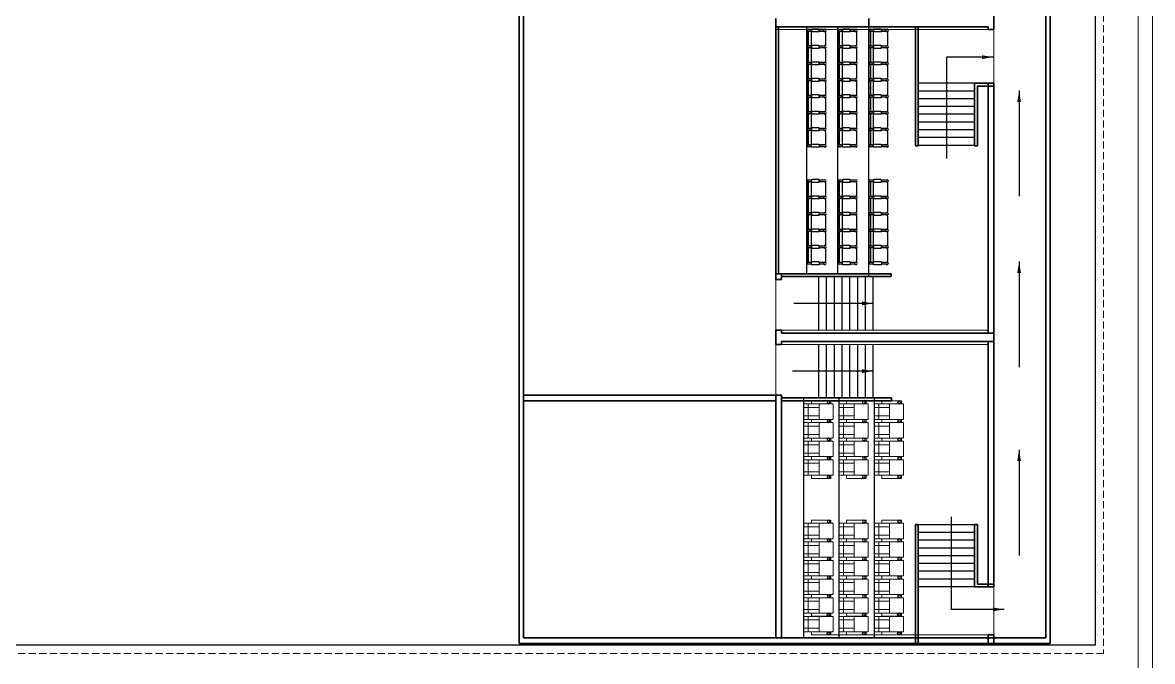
# Model space of a CAD drawing. Header units: feet. Extents: x 1354 to 2117, y 994 to 1430.
# Drawn here: x 1807.38 to 1847.45, y 1320.77 to 1343.41 of the extents above; entities that cross this region are included whole.
import ezdxf

# ---------------------------------------------------------------- set-up
doc = ezdxf.new("R2010")
doc.units = ezdxf.units.FT
doc.linetypes.add('ACAD_ISO02W100', pattern=[15, 12, -3])
doc.linetypes.add('HIDDEN', pattern=[0.375, 0.25, -0.125])
for name, color, linetype, lineweight in [('door', 42, 'Continuous', 9), ('H', 253, 'Continuous', 5), ('LINE-1-KEY (DCPL)', 253, 'Continuous', 9), ('wall', 7, 'Continuous', 30), ('Wall_TMOS', 5, 'Continuous', 35)]:
    doc.layers.add(name, color=color, linetype=linetype, lineweight=lineweight)
for name, color, linetype in [('Layer2', 240, 'Continuous'), ('M2 furniture', 250, 'Continuous'), ('TEXT 1 RDH', 3, 'Continuous')]:
    doc.layers.add(name, color=color, linetype=linetype)
doc.styles.add('STYLE1', font='arial.ttf')
doc.dimstyles.new('2_Dim_Wrk_Medium_TMOS', dxfattribs={"dimtxt": 0.18, "dimasz": 0.15, "dimexe": 0.18, "dimexo": 0.0625, "dimgap": 0.09, "dimtad": 0, "dimdec": 3, "dimzin": 0, "dimdsep": 46, "dimtxsty": 'STYLE1', "dimblk": 'OPEN90', "dimcen": 0.09, "dimclrd": 256, "dimclre": 256, "dimclrt": 256, "dimazin": 2, "dimtfac": 1, "dimtdec": 3, "dimtofl": 0, "dimtmove": 0, "dimatfit": 3, "dimfxl": 0.18, "dimfxlon": 1, "dimtolj": 1, "dimtzin": 0, "dimlwd": -1, "dimlwe": -1, "dimarcsym": 0})

# ---------------------------------------------------------------- blocks, each defined once
blk = doc.blocks.new('sofa 25ctc')
at = {"linetype": 'ACAD_ISO02W100', "lineweight": 13}
for p, q in [((5538.648, 489.3, 0.003), (5538.648, 488.784, 0.003)), ((5538.935, 489.3, 0.003), (5538.935, 488.784, 0.003))]:
    blk.add_line(p, q, dxfattribs=at)
at = {"color": 5, "linetype": 'ACAD_ISO02W100', "lineweight": 13, "elevation": 0.003}
blk.add_lwpolyline([(5539.031, 489.3), (5538.552, 489.3, 0.414214), (5538.528, 489.276), (5538.528, 489.178, 0.414214), (5538.552, 489.154), (5539.031, 489.154, 0.414214), (5539.055, 489.178), (5539.055, 489.276, 0.414214)], format="xyb", close=True, dxfattribs=at)
at = {"color": 1, "lineweight": 13, "elevation": 0.003}
for points in [[(5538.432, 489.048), (5538.516, 489.048, -0.414214), (5538.528, 489.036), (5538.528, 488.391, -0.414214), (5538.516, 488.379), (5538.432, 488.379, -0.414214), (5538.42, 488.391), (5538.42, 489.036, -0.414214)], [(5538.516, 489.048), (5538.432, 489.048, 0.414214), (5538.42, 489.036), (5538.42, 488.391, 0.414214), (5538.432, 488.379), (5538.516, 488.379, 0.414214), (5538.528, 488.391), (5538.528, 489.036, 0.414214)], [(5539.031, 489.154), (5538.552, 489.154, 0.414214), (5538.528, 489.13), (5538.528, 488.784), (5539.055, 488.784), (5539.055, 489.13, 0.414214)], [(5539.067, 489.048), (5539.151, 489.048, -0.414214), (5539.163, 489.036), (5539.163, 488.391, -0.414214), (5539.151, 488.379), (5539.067, 488.379, -0.414214), (5539.055, 488.391), (5539.055, 489.036, -0.414214)], [(5539.151, 489.048), (5539.067, 489.048, 0.414214), (5539.055, 489.036), (5539.055, 488.391, 0.414214), (5539.067, 488.379), (5539.151, 488.379, 0.414214), (5539.163, 488.391), (5539.163, 489.036, 0.414214)], [(5539.055, 488.784), (5538.528, 488.784), (5538.528, 488.331, 0.414214), (5538.552, 488.307), (5539.031, 488.307, 0.414214), (5539.055, 488.331)]]:
    blk.add_lwpolyline(points, format="xyb", close=True, dxfattribs=at)
at = {"color": 116, "true_color": 0x136734}
for centre, radius in [((5538.474, 488.459, 0.003), 0.0491), ((5538.474, 488.459, 0.003), 0.0441), ((5539.109, 488.459, 0.003), 0.0491), ((5539.109, 488.459, 0.003), 0.0441)]:
    blk.add_circle(centre, radius, dxfattribs=at)
blk = doc.blocks.new('22 CTC CHAIR')
at = {"layer": 'M2 furniture', "ltscale": 50}
for p, q in [((-0.7, 18.8), (-0.7, 3.2)), ((1.3, 20.8), (7.6, 20.8)), ((1.4, 23.1), (7.6, 23.1)), ((1.4, 20.9), (7.6, 20.9)), ((7.6, 20.6), (7.6, 23.4)), ((8.1, 23.9), (17.6, 23.9)), ((8.1, 20.1), (17.6, 20.1)), ((18.1, 23.4), (18.1, 20.6)), ((18.1, 23.1), (23.4, 23.1)), ((18.1, 20.9), (23.4, 20.9)), ((18.1, 20.7), (21.3, 20.7)), ((18.3, 20.7), (18.3, 1.3)), ((22.2, 19.6), (22.2, 19.6)), ((22.3, 19.6), (22.3, 2.4)), ((23.4, 23.1), (23.4, 20.9)), ((24.3, 19.6), (24.3, 2.4)), ((1.3, 1.2), (7.6, 1.2)), ((1.4, 1.1), (7.6, 1.1)), ((7.6, 1.4), (7.6, -1.4)), ((8.1, 1.9), (17.6, 1.9)), ((8.1, 1.9), (17.6, 1.9)), ((18.1, -1.4), (18.1, 1.4)), ((18.1, 1.3), (21.3, 1.3)), ((18.1, 1.1), (23.4, 1.1)), ((23.4, -1.1), (23.4, 1.1)), ((1.4, -1.1), (7.6, -1.1)), ((8.1, -1.9), (17.6, -1.9)), ((18.1, -1.1), (23.4, -1.1)), ((22.2, -2.4), (22.2, -2.4))]:
    blk.add_line(p, q, dxfattribs=at)
for centre, radius in [((0, 22), 1.75), ((0, 22), 1.5), ((0, 0), 1.75), ((0, 0), 1.5)]:
    blk.add_circle(centre, radius, dxfattribs=at)
for centre, radius, start, end in [((1.3, 18.8, 0), 2, 90, 180), ((8.1, 23.4, 0), 0.5, 90, 180), ((8.1, 20.6, 0), 0.5, 180, 270), ((17.6, 23.4), 0.5, 0, 90), ((17.6, 20.6), 0.5, 270, 0), ((21.3, 19.7, 0), 1, 0, 90), ((23.3, 19.6), 1, 0, 180), ((1.3, 3.2, 0), 2, 180, 270), ((8.1, 1.4, 0), 0.5, 90, 180), ((8.1, 1.4, 0), 0.5, 90, 180), ((17.6, 1.4), 0.5, 0, 90), ((17.6, 1.4), 0.5, 0, 90), ((21.3, 2.3, 0), 1, 270, 0), ((23.3, 2.4), 1, 180, 0), ((8.1, -1.4, 0), 0.5, 180, 270), ((17.6, -1.4), 0.5, 270, 0)]:
    blk.add_arc(centre, radius, start, end, dxfattribs=at)
blk = doc.blocks.new('_Open90')
at = {"color": 0, "linetype": 'ByBlock', "lineweight": -2}
for p, q in [((0, 0), (-1, 0)), ((-0.5, 0.5), (0, 0)), ((0, 0), (-0.5, -0.5))]:
    blk.add_line(p, q, dxfattribs=at)

msp = doc.modelspace()

# ---------------------------------------------------------------- linework, layer by layer
at = {"color": 116, "true_color": 0x136734}
for p, q in [((1835.193, 1334.5062), (1835.193, 1343.2592)), ((1836.293, 1334.5062), (1836.293, 1343.2592)), ((1837.393, 1334.4062), (1837.393, 1343.2592)), ((1841.1466, 1341.2592), (1839.1466, 1341.2592)), ((1841.1466, 1340.9842), (1839.1466, 1340.9842)), ((1841.1466, 1340.7092), (1839.1466, 1340.7092)), ((1841.1466, 1340.4342), (1839.1466, 1340.4342)), ((1841.1466, 1340.1592), (1839.1466, 1340.1592)), ((1841.1466, 1339.8842), (1839.1466, 1339.8842)), ((1841.1466, 1339.6092), (1839.1466, 1339.6092)), ((1841.1466, 1339.6092), (1839.1466, 1339.6092)), ((1841.1466, 1339.3342), (1839.1466, 1339.3342)), ((1841.1466, 1339.0592), (1839.1466, 1339.0592)), ((1835.623, 1332.5062), (1835.623, 1334.407)), ((1835.898, 1332.5062), (1835.898, 1334.407)), ((1836.173, 1332.5062), (1836.173, 1334.407)), ((1836.448, 1332.5062), (1836.448, 1334.407)), ((1836.723, 1332.5062), (1836.723, 1334.407)), ((1836.998, 1332.5062), (1836.998, 1334.407)), ((1837.273, 1332.5062), (1837.273, 1334.407)), ((1837.548, 1332.5062), (1837.548, 1334.407)), ((1834.293, 1332.4062), (1834.293, 1332.5062)), ((1835.623, 1330.1062), (1835.623, 1332.007)), ((1835.898, 1330.1062), (1835.898, 1332.007)), ((1836.173, 1330.1062), (1836.173, 1332.007)), ((1836.448, 1330.1062), (1836.448, 1332.007)), ((1836.723, 1330.1062), (1836.723, 1332.007)), ((1836.998, 1330.1062), (1836.998, 1332.007)), ((1837.273, 1330.1062), (1837.273, 1332.007)), ((1837.548, 1330.1062), (1837.548, 1332.007)), ((1835.0932, 1321.6062), (1835.0932, 1330.1062)), ((1836.3432, 1321.6062), (1836.3432, 1330.1062)), ((1837.5932, 1321.6062), (1837.5932, 1330.1062)), ((1841.1466, 1325.6111), (1839.1466, 1325.6111)), ((1841.1466, 1325.3361), (1839.1466, 1325.3361)), ((1841.1466, 1325.0611), (1839.1466, 1325.0611)), ((1841.1466, 1325.0611), (1839.1466, 1325.0611)), ((1841.1466, 1324.7861), (1839.1466, 1324.7861)), ((1841.1466, 1324.5111), (1839.1466, 1324.5111)), ((1841.1466, 1324.2361), (1839.1466, 1324.2361)), ((1841.1466, 1323.9611), (1839.1466, 1323.9611)), ((1841.1466, 1323.6861), (1839.1466, 1323.6861)), ((1841.1466, 1323.4111), (1839.1466, 1323.4111))]:
    msp.add_line(p, q, dxfattribs=at)
at = {"color": 7, "lineweight": 20}
for points in [[(1761.6809, 1388.9386), (1847.4521, 1388.9386), (1847.4521, 1308.7994), (1761.6809, 1308.7994)], [(1762.1809, 1388.4386), (1846.9521, 1388.4386), (1846.9521, 1309.2994), (1762.1809, 1309.2994)]]:
    msp.add_lwpolyline(points, close=True, dxfattribs=at)
at = {"layer": 'door'}
for p, q in [((1841.8266, 1343.1592), (1841.8266, 1341.2592)), ((1834.093, 1334.3062), (1834.093, 1332.5062)), ((1834.093, 1332.0062), (1834.093, 1330.2062)), ((1841.8266, 1321.7062), (1841.8266, 1323.4111))]:
    msp.add_line(p, q, dxfattribs=at)
at = {"layer": 'H', "linetype": 'HIDDEN'}
msp.add_lwpolyline([(1764.2261, 1386.4444), (1845.7211, 1386.4444), (1845.7211, 1321.044), (1764.2261, 1321.044)], close=True, dxfattribs=at)
at = {"layer": 'LINE-1-KEY (DCPL)'}
for points in [[(1834.093, 1343.1592), (1841.6266, 1343.1592)], [(1841.6266, 1332.5062), (1834.293, 1332.5062)], [(1834.293, 1332.0062), (1841.6266, 1332.0062)], [(1841.8266, 1321.7062), (1835.9432, 1321.7062)]]:
    msp.add_lwpolyline(points, dxfattribs=at)
at = {"layer": 'wall'}
msp.add_lwpolyline([(1764.5261, 1386.1444), (1845.4211, 1386.1444), (1845.4211, 1321.344), (1764.5261, 1321.344)], close=True, dxfattribs=at)
at = {"layer": 'Wall_TMOS'}
for p, q in [((1843.6766, 1321.6062), (1843.6766, 1359.4637)), ((1843.8266, 1321.4062), (1843.8266, 1359.6692)), ((1824.9932, 1321.4062), (1824.9932, 1354.4124)), ((1825.1432, 1321.6062), (1825.1432, 1354.4124)), ((1825.1432, 1321.6062), (1825.1432, 1354.4124)), ((1843.6766, 1321.6062), (1843.6766, 1354.413)), ((1824.9932, 1321.4062), (1824.9932, 1352.4129)), ((1834.093, 1343.5592), (1834.093, 1343.2592)), ((1837.393, 1343.2592), (1837.393, 1343.5592)), ((1841.8266, 1343.1592), (1841.8266, 1343.6592)), ((1841.6266, 1343.2592), (1834.093, 1343.2592)), ((1834.093, 1343.2592), (1834.093, 1334.5062)), ((1834.193, 1343.2592), (1834.193, 1334.5062)), ((1839.0466, 1343.2592), (1839.0466, 1339.0466)), ((1839.1466, 1343.2592), (1839.1466, 1339.0466)), ((1841.6266, 1343.1592), (1841.6266, 1343.2592)), ((1841.8266, 1343.1592), (1841.6266, 1343.1592)), ((1841.8266, 1343.1592), (1841.8266, 1343.2592)), ((1841.6266, 1332.4062), (1841.6266, 1341.2592)), ((1841.8266, 1323.4111), (1841.8266, 1341.2592)), ((1841.8266, 1332.4062), (1841.8266, 1341.2592)), ((1841.2466, 1340.7562), (1841.2466, 1339.0466)), ((1839.1466, 1339.0466), (1839.0466, 1339.0466)), ((1841.2466, 1339.0466), (1841.1466, 1339.0466)), ((1838.1918, 1334.5062), (1834.093, 1334.5062)), ((1834.093, 1334.5062), (1834.093, 1334.3062)), ((1834.293, 1334.3062), (1834.293, 1334.5062)), ((1834.293, 1334.5062), (1834.293, 1334.3062)), ((1838.1918, 1334.5062), (1838.1918, 1334.4062)), ((1834.293, 1334.3062), (1834.093, 1334.3062)), ((1838.1918, 1334.4062), (1834.293, 1334.4062)), ((1834.093, 1332.5062), (1834.093, 1332.0062)), ((1834.293, 1332.4062), (1834.293, 1332.5062)), ((1834.293, 1332.5062), (1834.293, 1332.4062)), ((1841.8266, 1332.4062), (1834.293, 1332.4062)), ((1841.8266, 1332.1062), (1834.293, 1332.1062)), ((1834.293, 1332.1062), (1834.293, 1332.0062)), ((1834.293, 1332.1062), (1834.293, 1332.0062)), ((1841.6266, 1323.4111), (1841.6266, 1332.1062)), ((1841.8266, 1323.4111), (1841.8266, 1332.1062)), ((1834.293, 1332.0062), (1834.093, 1332.0062)), ((1834.293, 1330.2062), (1825.1432, 1330.2062)), ((1834.093, 1321.6062), (1834.093, 1330.2062)), ((1834.293, 1330.2062), (1834.293, 1330.1062)), ((1838.2025, 1330.1062), (1834.293, 1330.1062)), ((1834.293, 1321.6062), (1834.293, 1330.1062)), ((1838.2028, 1330.0062), (1838.2025, 1330.1062)), ((1834.093, 1330.0062), (1825.1432, 1330.0062)), ((1838.2028, 1330.0062), (1834.293, 1330.0062)), ((1839.0466, 1321.4111), (1839.0466, 1325.6236)), ((1839.1466, 1325.6236), (1839.0466, 1325.6236)), ((1839.1466, 1321.4111), (1839.1466, 1325.6236)), ((1841.2466, 1325.6236), (1841.1466, 1325.6236)), ((1841.2466, 1323.9141), (1841.2466, 1325.6236)), ((1841.6266, 1321.4062), (1841.6266, 1321.7062)), ((1841.6266, 1321.7062), (1841.8266, 1321.7062)), ((1841.8266, 1321.4062), (1841.8266, 1321.7062)), ((1841.8266, 1321.4062), (1841.8266, 1321.7062)), ((1843.8266, 1321.4062), (1824.9932, 1321.4062)), ((1843.8266, 1321.4062), (1824.9932, 1321.4062)), ((1843.6766, 1321.6062), (1825.1432, 1321.6062)), ((1843.6766, 1321.6062), (1825.1432, 1321.6062))]:
    msp.add_line(p, q, dxfattribs=at)
for points in [[(1841.8266, 1341.2592), (1841.1466, 1341.2592), (1841.1466, 1339.0466)], [(1841.8266, 1341.1592), (1841.2466, 1341.1592), (1841.2466, 1339.0466)], [(1834.293, 1332.5062), (1834.093, 1332.5062)], [(1841.8266, 1332.4062), (1834.293, 1332.4062)], [(1841.8266, 1323.4111), (1841.1466, 1323.4111), (1841.1466, 1325.6236)], [(1841.8266, 1323.5111), (1841.2466, 1323.5111), (1841.2466, 1325.6236)]]:
    msp.add_lwpolyline(points, dxfattribs=at)

# ---------------------------------------------------------------- block references
at = {"color": 116, "true_color": 0x136734, "yscale": 1.03937007873957, "zscale": 1.03937007873957, "rotation": 90}
for p, xscale in [((2343.6569, 7086.4744, -0.0029), -1.03937007873957), ((2344.9069, 7086.4744, -0.0029), -1.03937007873957), ((2346.1569, 7086.4744, -0.0029), -1.03937007873957), ((2343.6569, 7085.8144, -0.0029), -1.03937007873957), ((2344.9069, 7085.8144, -0.0029), -1.03937007873957), ((2346.1569, 7085.8144, -0.0029), -1.03937007873957), ((2343.6569, 7085.1544, -0.0029), -1.03937007873957), ((2344.9069, 7085.1544, -0.0029), -1.03937007873957), ((2346.1569, 7085.1544, -0.0029), -1.03937007873957), ((2343.6569, 7084.4944, -0.0029), -1.03937007873957), ((2344.9069, 7084.4944, -0.0029), -1.03937007873957), ((2346.1569, 7084.4944, -0.0029), -1.03937007873957), ((2343.6569, 7082.2468, -0.0029), -1.03937007873957), ((2344.9069, 7082.2468, -0.0029), -1.03937007873957), ((2346.1569, 7082.2468, -0.0029), -1.03937007873957), ((2343.6569, 7081.5868, -0.0029), -1.03937007873957), ((2344.9069, 7081.5868, -0.0029), -1.03937007873957), ((2346.1569, 7081.5868, -0.0029), -1.03937007873957), ((2343.6569, 7080.9268, -0.0029), -1.03937007873957), ((2344.9069, 7080.9268, -0.0029), -1.03937007873957), ((2346.1569, 7080.9268, -0.0029), -1.03937007873957), ((2343.6569, 7080.2668, -0.0029), -1.03937007873957), ((2344.9069, 7080.2668, -0.0029), -1.03937007873957), ((2346.1569, 7080.2668, -0.0029), -1.03937007873957), ((2343.6569, 7079.6068, -0.0029), -1.03937007873957), ((2344.9069, 7079.6068, -0.0029), -1.03937007873957), ((2346.1569, 7079.6068, -0.0029), -1.03937007873957), ((2343.6569, -4434.762, -0.0029), 1.03937007873957), ((2344.9069, -4434.762, -0.0029), 1.03937007873957), ((2346.1569, -4434.762, -0.0029), 1.03937007873957)]:
    msp.add_blockref('sofa 25ctc', p, dxfattribs=dict(at, xscale=xscale))
at = {"layer": 'TEXT 1 RDH', "lineweight": -2, "xscale": -0.026554545454559, "yscale": 0.026554545454559, "zscale": 0.026554545454559}
for p in [(1835.8394, 1342.5462), (1836.9394, 1342.5462), (1838.0394, 1342.5462), (1835.8394, 1341.962), (1836.9394, 1341.962), (1838.0394, 1341.962), (1835.8394, 1341.3778), (1836.9394, 1341.3778), (1838.0394, 1341.3778), (1835.8394, 1340.7936), (1836.9394, 1340.7936), (1838.0394, 1340.7936), (1835.8394, 1340.2094), (1836.9394, 1340.2094), (1838.0394, 1340.2094), (1835.8394, 1339.6252), (1836.9394, 1339.6252), (1838.0394, 1339.6252), (1835.8394, 1339.041), (1836.9394, 1339.041), (1838.0394, 1339.041), (1835.8394, 1337.2117), (1836.9394, 1337.2117), (1838.0394, 1337.2117), (1835.8394, 1336.6275), (1836.9394, 1336.6275), (1838.0394, 1336.6275), (1835.8394, 1336.0433), (1836.9394, 1336.0433), (1838.0394, 1336.0433), (1835.8394, 1335.4591), (1836.9394, 1335.4591), (1838.0394, 1335.4591), (1835.8394, 1334.8749), (1836.9394, 1334.8749), (1838.0394, 1334.8749)]:
    msp.add_blockref('22 CTC CHAIR', p, dxfattribs=at)

# ---------------------------------------------------------------- leaders
at = {"layer": 'Layer2'}
for points in [[(1841.8089, 1342.1852), (1840.1449, 1342.1852), (1840.1449, 1338.5877)], [(1842.7237, 1340.9995), (1842.7237, 1337.2556)], [(1842.7237, 1334.9369), (1842.7237, 1331.193)], [(1837.548, 1333.4566), (1834.7343, 1333.4566)], [(1837.548, 1331.0566), (1834.6839, 1331.0566)], [(1842.7237, 1328.2668), (1842.7237, 1324.5229)], [(1842.1943, 1322.6124), (1840.3278, 1322.6124), (1840.3278, 1325.8938)]]:
    msp.add_leader(points, dimstyle='2_Dim_Wrk_Medium_TMOS', override={"dimasz": 0.4, "dimfxl": 0.125}, dxfattribs=at)

doc.saveas('drawing.dxf')
